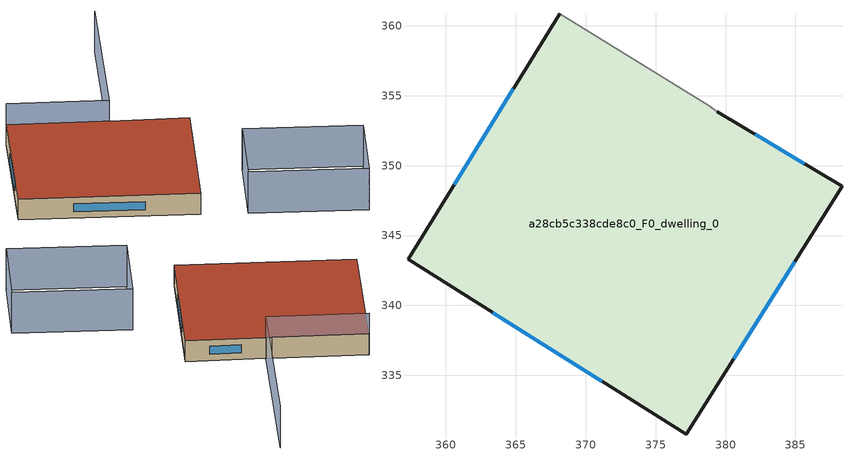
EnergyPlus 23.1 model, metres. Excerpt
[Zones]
a28cb5c338cde8c0_F0_dwelling_0
 floor ground (EU_floor_Construction): 379.41,353.87 388.33,348.52 377.2,330.79 357.29,343.29 368.13,360.86 378.77,354.31 z0
 wall outside (EU_wall_Construction): 368.13,360.86 357.29,343.29 377.2,330.79 388.33,348.52 379.41,353.87 z0:3
 wall adiabatic (EU_wall_Construction): 379.41,353.87 378.77,354.31 368.13,360.86 z0:3
 window (EU_Window_Construction): 385.62,350.15 382.13,352.24 / 380.59,336.19 384.94,343.12 / 363.35,339.48 371.14,334.6 / 364.83,355.51 360.59,348.64 z0.91:2.09
 roof outside (EU_roof_Construction): 377.2,330.79 388.33,348.52 379.41,353.87 378.77,354.31 368.13,360.86 357.29,343.29 z3
shading: 392.41,374.85 379.41,353.87 / 379.41,353.87 368.13,360.87 / 388.71,337.49 401.83,329.13 / 401.83,329.13 395.42,319.07 / 395.42,319.07 382.3,327.43 / 382.3,327.43 388.71,337.49 z0:6
[Building]
EU S2 Campaign: North Axis=0; Terrain=City; Solar Distribution=FullExterior
[Site:Location]
Montreal-Trudeau.Intl.AP: Latitude=45.4667; Longitude=-73.75; Time Zone=-5; Elevation=36
[SizingPeriod:WeatherFileDays]
AnnualSizingPeriod: Begin Month=1; Begin Day of Month=1; End Month=12; End Day of Month=31; Day of Week for Start Day=Monday; Use Weather File Daylight Saving Period=No; Use Weather File Rain and Snow Indicators=No
[MATERIAL]
EU_InternalMass_Material: Roughness=MediumRough; Thickness=0.1; Conductivity=1; Density=1800; Specific Heat=900; Thermal Absorptance=0.9; Solar Absorptance=0.7; Visible Absorptance=0.7
[MATERIAL:NOMASS] Roughness=MediumRough; Thermal Absorptance=0.9; Solar Absorptance=0.7; Visible Absorptance=0.7
Name | Thermal Resistance
EU_wall_NoMass | 3.1211
EU_roof_NoMass | 6.04338
EU_floor_NoMass | 2.09101
[WINDOWMATERIAL:SIMPLEGLAZINGSYSTEM]
EU_Window_SimpleGlazing: UFactor=2.58973; Solar Heat Gain Coefficient=0.7; Visible Transmittance=0.7
[CONSTRUCTION]
EU_wall_Construction: EU_wall_NoMass
EU_roof_Construction: EU_roof_NoMass
EU_floor_Construction: EU_floor_NoMass
EU_Window_Construction: EU_Window_SimpleGlazing
EU_InternalMass_Construction: EU_InternalMass_Material
[ZONE]
a28cb5c338cde8c0_F0_dwelling_0: Type=1; Multiplier=1; Ceiling Height=autocalculate; Volume=1469.25; Floor Area=autocalculate; Part of Total Floor Area=Yes
[INTERNALMASS]
a28cb5c338cde8c0_F0_dwelling_0_EU_InternalMass: Construction=EU_InternalMass_Construction; Zone or ZoneList=a28cb5c338cde8c0_F0_dwelling_0; Surface Area=489.751
[OTHEREQUIPMENT]
EU_Step8_InternalGain_a28cb5c338cde8c0_F0_dwelling_0_f000: Fuel Type=Electricity; Zone or ZoneList or Space or SpaceList=a28cb5c338cde8c0_F0_dwelling_0; Schedule=EU_Step8_GainSchedule_a28cb5c338cde8c0_F0_dwelling_0_f000; Design Level Calculation Method=Watts/Area; Power per Zone Floor Area=1; Fraction Latent=0; Fraction Radiant=0; Fraction Lost=0; Carbon Dioxide Generation Rate=0; EndUse Subcategory=EU_Step8_InternalGains
[ZONEVENTILATION:DESIGNFLOWRATE]
EU_ConstantAir_a28cb5c338cde8c0_F0_dwelling_0: Zone or ZoneList or Space or SpaceList=a28cb5c338cde8c0_F0_dwelling_0; Schedule=EU_AlwaysOn; Design Flow Rate Calculation Method=AirChanges/Hour; Air Changes per Hour=0.571195; Ventilation Type=Natural; Fan Pressure Rise=0; Fan Total Efficiency=1; Constant Term Coefficient=1; Temperature Term Coefficient=0; Velocity Term Coefficient=0; Velocity Squared Term Coefficient=0; Minimum Indoor Temperature=-100; Maximum Indoor Temperature=100; Delta Temperature=-100; Minimum Outdoor Temperature=-100; Maximum Outdoor Temperature=100; Maximum Wind Speed=40
[HVACTEMPLATE:THERMOSTAT]
EU_HeatOnly_a28cb5c338cde8c0_F0_dwelling_0: Constant Heating Setpoint=20; Constant Cooling Setpoint=50
[HVACTEMPLATE:ZONE:IDEALLOADSAIRSYSTEM]
a28cb5c338cde8c0_F0_dwelling_0: Template Thermostat=EU_HeatOnly_a28cb5c338cde8c0_F0_dwelling_0; System Availability Schedule=EU_AlwaysOn; Maximum Heating Supply Air Temperature=50; Minimum Cooling Supply Air Temperature=13; Maximum Heating Supply Air Humidity Ratio=0.0156; Minimum Cooling Supply Air Humidity Ratio=0.0077; Heating Limit=NoLimit; Cooling Limit=NoLimit; Heating Availability Schedule=EU_AlwaysOn; Cooling Availability Schedule=EU_CoolingOff; Dehumidification Control Type=ConstantSensibleHeatRatio; Cooling Sensible Heat Ratio=0.7; Dehumidification Setpoint=60; Humidification Control Type=None; Humidification Setpoint=30; Outdoor Air Method=None; Outdoor Air Flow Rate per Person=0.00944; Outdoor Air Flow Rate per Zone Floor Area=0; Outdoor Air Flow Rate per Zone=0; Demand Controlled Ventilation Type=None; Outdoor Air Economizer Type=NoEconomizer; Heat Recovery Type=None; Sensible Heat Recovery Effectiveness=0.7; Latent Heat Recovery Effectiveness=0.65
[SIZING:ZONE]
a28cb5c338cde8c0_F0_dwelling_0: Zone Cooling Design Supply Air Temperature Input Method=SupplyAirTemperature; Zone Cooling Design Supply Air Temperature=13; Zone Heating Design Supply Air Temperature Input Method=SupplyAirTemperature; Zone Heating Design Supply Air Temperature=50; Zone Cooling Design Supply Air Humidity Ratio=0.008; Zone Heating Design Supply Air Humidity Ratio=0.008; Cooling Design Air Flow Method=DesignDay; Cooling Design Air Flow Rate=0; Cooling Minimum Air Flow per Zone Floor Area=0.000762; Cooling Minimum Air Flow=0; Cooling Minimum Air Flow Fraction=0.2; Heating Design Air Flow Method=DesignDay; Heating Design Air Flow Rate=0; Heating Maximum Air Flow per Zone Floor Area=0.002032; Heating Maximum Air Flow=0.141576; Heating Maximum Air Flow Fraction=0.3; Account for Dedicated Outdoor Air System=No; Dedicated Outdoor Air System Control Strategy=NeutralSupplyAir; Dedicated Outdoor Air Low Setpoint Temperature for Design=autosize; Dedicated Outdoor Air High Setpoint Temperature for Design=autosize; Zone Load Sizing Method=Sensible Load Only No Latent Load; Zone Latent Cooling Design Supply Air Humidity Ratio Input Method=HumidityRatioDifference; Zone Cooling Design Supply Air Humidity Ratio Difference=0.005; Zone Latent Heating Design Supply Air Humidity Ratio Input Method=HumidityRatioDifference; Zone Humidification Design Supply Air Humidity Ratio Difference=0.005
[SCHEDULE:CONSTANT]
Name | Hourly Value
EU_AlwaysOn | 1
EU_CoolingOff | 0
[SCHEDULE:FILE]
EU_Step8_GainSchedule_a28cb5c338cde8c0_F0_dwelling_0_f000: File=../../schedules/a28cb5c338cde8c0/a28cb5c338cde8c0_F0_dwelling_0_f000_gain.csv; Column Number=1; Rows to Skip at Top=0; Number of Hours of Data=8760; Column Separator=Comma; Interpolate to Timestep=No; Minutes per Item=60; Adjust Schedule for Daylight Savings=Yes
